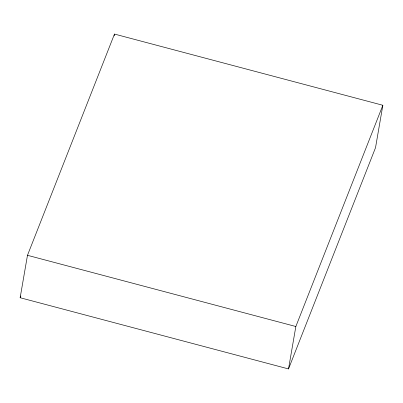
<?xml version="1.0" encoding="UTF-8"?>
<svg xmlns="http://www.w3.org/2000/svg" width="403" height="403" viewBox="0 0 403 403"><rect width="100%" height="100%" fill="white"/><g stroke="black" fill="none" stroke-linecap="round" stroke-linejoin="round"><path stroke-width="0.6" d="M20.15 297.731L27.48 255.306L114.482 34.069L382.85 105.269L375.52 147.694L288.518 368.931L20.15 297.731L20.84 295.973M114.165 35.912L114.482 34.069M288.518 368.931L295.847 326.511L382.85 105.269M27.48 255.306L295.847 326.511"/></g></svg>
